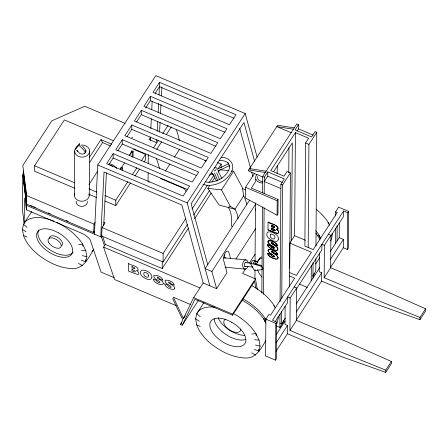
<?xml version="1.0" encoding="UTF-8"?>
<svg xmlns="http://www.w3.org/2000/svg" width="448" height="448" viewBox="0 0 448 448"><rect width="100%" height="100%" fill="white"/><g stroke="black" fill="none" stroke-linecap="round" stroke-linejoin="round"><path stroke-width="0.67" d="M23.246 176.142L23.285 170.884L26.163 193.502L26.13 198.755L23.246 176.142L24.517 176.68M114.184 277.676L101.102 272.132L90.098 239.607A12.835 6.754 33 0 0 81.794 233.307L26.555 209.899L26.583 205.414L22.747 175.302L22.501 210.33L24.142 223.199L31.707 211.557M93.178 231.941L94.466 232.484L94.522 231.252L93.66 232.585L26.594 204.165L26.656 195.586L22.814 165.48L51.839 120.809L84.7 106.254L125.143 123.396M113.607 140.79L64.361 119.918L34.563 165.777L34.524 171.198L74.816 188.278M74.334 195.21L74.642 151.049M89.286 195.294L89.594 151.133M108.814 164.679L113.142 158.015L113.17 153.67L189.616 186.066L183.12 196.067L106.674 163.666L113.17 153.67M104.877 201.018L115.746 205.626L115.786 200.2L127.859 181.625M117.908 150.679L122.237 144.015L122.265 139.67L198.71 172.071L192.214 182.067L115.769 149.671L122.265 139.67M122.388 170.593L122.405 167.849L121.162 167.322L120.305 169.17M127.025 136.646L131.774 129.343L131.802 124.998L208.247 157.399L201.309 168.073L124.869 135.671L131.802 124.998M132.154 156.923L132.182 152.802L133.095 151.402L131.852 150.875L130.945 152.79A7.851 4.133 33 0 1 129.584 154.454M133.095 151.402L133.062 156.206L132.451 157.142M136.562 121.974L141.305 114.671L141.333 110.326L217.778 142.727L210.846 153.401L134.4 120.999L141.333 110.326M133.431 149.195L145.583 154.342L145.55 159.768L144.038 162.086M148.148 172.883L148.092 181.227L149.167 182.286M148.21 163.839L148.271 155.495A11.922 6.272 33 0 1 148.361 154.638M145.706 107.895L150.399 100.677L150.433 96.326L226.873 128.727L220.377 138.729L143.931 106.327L150.433 96.326M159.527 82.331L153.031 92.327L229.471 124.729L235.973 114.733L159.527 82.331L159.068 95.043M104.457 245.762L101.556 237.188L102.424 235.855L105.325 244.429L162.215 268.542L162.266 261.29M103.852 222.359L105.084 222.88L102.049 227.545L101.618 235.962L163.066 262.002L163.128 253.428L185.511 218.982M221.144 168.05L221.172 164.097L217.314 162.462M172.637 298.598L182.767 319.894L180.522 324.492L182.235 325.22L194.919 299.292L232.529 315.23L232.54 314.126L255.45 278.863L242.586 273.414L245.605 268.772M254.582 173.331L245.504 187.303L245.431 197.966L277.094 215.236L277.962 213.903L278.062 199.405L251.339 188.082L255.752 181.289M294.269 127.876L277.67 125.283L248.662 169.926L248.657 171.035L262.674 176.977M254.929 278.796L254.99 269.746M255.052 260.697L255.455 202.922M255.45 278.863L257.404 289.918M261.85 292.992L262.45 206.836M262.55 192.83L262.662 176.523L296.867 123.878L298.525 124.583L298.497 128.884L297.108 131.012M263.502 294.336L264.107 207.749M264.208 193.53L264.32 177.223L267.786 171.892L284.351 178.914L280.885 184.246L280.067 301.526M289.66 276.018L294.633 278.13L270.542 315.202L268.884 314.496L265.854 319.161L265.597 355.964L275.537 360.175L276.405 358.842L276.662 322.045L272.518 320.286L343.56 210.958L347.698 212.71L347.446 249.514L343.302 247.755L343.358 239.456L339.22 237.698L339.321 223.087M280.857 188.546L264.292 181.524L267.753 176.193L267.786 171.892M277.777 230.272L278.544 231.375L278.578 232.635A3.466 1.826 33 0 1 277.116 233.285L267.977 229.852L268.072 222.085L274.742 224.907M275.022 230.619L274.182 230.765L271.578 229.718L271.634 228.094L274.238 229.247L275.078 230.395M274.355 227.584L271.6 226.694L271.656 225.165L273.23 225.831M271.578 229.718L271.634 228.094M271.6 226.694L271.656 225.165M275.537 360.175L275.794 323.378L276.662 322.045M277.178 173.617L277.234 165.962M277.094 215.236L277.2 200.738L278.062 199.405M276.063 325.825L279.888 327.443L279.983 314.076M279.916 323.142L281.574 323.848L281.663 311.282M281.753 298.721L282.542 184.946L290.382 172.889L287.067 171.483L283.993 176.21L270.743 170.593L295.417 132.619L308.672 138.23L305.598 142.962L304.881 246.092L313.163 249.603L337.249 212.531L335.597 211.831L338.626 207.166L348.566 211.378L348.309 248.181L347.446 249.514M283.366 320.27L283.354 322.112L279.888 327.443M285.118 306.309L284.995 324.402L287.476 325.455L287.42 333.76L276.052 351.254M288.775 172.855L288.949 147.75M289.632 268.1L289.806 243.107L294.61 235.71L295.417 132.619M289.582 287.028L290.382 172.889M287.42 333.76L341.326 356.602L385.728 372.355L385.745 370.138L341.359 352.178L289.934 330.383L290.164 298.01L296.66 288.014L294.174 286.961M291.542 240.598L292.303 142.873L273.767 171.399M289.934 330.383L296.43 320.387L296.66 288.014M308.196 247.498L308.913 144.362L316.747 132.306L315.095 131.606L311.629 136.937L295.058 129.914L298.525 124.583M311.231 280.773L311.338 265.462M312.962 278.107L313.074 262.797M314.104 273.571L314.093 274.803L313.051 276.399M315.868 258.642L315.778 271.202L312.794 275.8M315.958 246.075L316.747 132.306M319.351 252.941L319.217 271.729L321.703 272.782L321.647 281.086L296.195 320.253M321.647 281.086L375.553 303.929L419.955 319.682L419.972 317.464L375.581 299.505L324.162 277.71L324.391 245.336L330.887 235.34L328.401 234.287M324.162 277.71L330.658 267.714L330.887 235.34M335.373 243.768L335.479 228.497M335.563 215.998L335.597 211.831M337.053 241.035L337.159 225.725M343.56 210.958L343.521 216.49L331.016 235.738M296.43 320.387L347.855 342.177L391.373 361.474L391.356 363.686L385.728 372.355M330.658 267.714L382.082 289.503L425.6 308.801L425.583 311.013L419.955 319.682M24.142 223.199L24.685 198.134L26.555 209.899M93.66 232.585L94.063 224.157L95.2 222.41M94.427 234.17L97.742 164.982L155.792 75.645L245.218 113.551L257.13 157.142M150.276 140.454L150.444 136.965M150.847 128.593L151.312 118.821M151.749 109.743L152.152 101.366M103.684 225.87L106.394 172.894M156.677 141.742L156.783 139.653M157.209 131.286L157.713 121.531M158.172 112.465L158.637 103.404M159.561 132.166L160.059 122.41M160.524 113.35L160.989 104.283M161.414 95.922L161.879 86.862M216.261 168.862L215.734 170.145L214.15 171.102M77.582 150.685L77.577 151.189L77.633 150.735M256.782 264.219L256.889 263.278A24.982 13.143 33 0 1 261.996 257.919M232.109 170.358C234.965 163.33 227.993 156.531 221.015 157.478M93.996 249.06C88.262 257.88 83.356 270.172 70.605 268.52C58.699 267.624 47.701 262.086 38.382 254.862A36.361 19.135 33 0 1 23.458 235.43L22.4 229.393L23.537 224.286A36.361 19.135 33 0 1 54.13 221.25M81.306 260.081L85.708 261.811L86.845 256.704L85.786 250.667L82.606 244.11A36.361 19.135 33 0 0 56.571 222.314M265.72 340.782C260.753 349.278 255.399 359.408 243.835 357.924C231.93 357.028 220.931 351.49 211.613 344.266A36.361 19.135 33 0 1 196.689 324.828L195.63 318.791L196.767 313.69L203.924 302.674M254.542 349.485L258.944 351.215L260.081 346.108L259.022 340.071L255.836 333.514A36.361 19.135 33 0 0 233.408 313.522M277.133 323.221L278.27 318.114L278.034 316.77M277.704 249.777L277.85 248.338L276.914 246.932L271.253 242.844M277.939 258.462L277.984 257.169L276.226 254.94M268.094 250.494L268.268 249.906M277.973 228.922C278.337 224.179 270.413 224.347 268.027 222.152L268.072 222.085M274.557 227.517L274.361 226.503L271.611 225.232M274.686 227.17L273.857 227.601M274.982 230.686L275.122 230.328M274.68 256.614L273.717 257.029M257.818 176.366C256.424 179.379 260.198 182.017 262.965 181.345M232.002 170.61C227.982 180.225 217.039 186.032 206.83 185.321M190.854 304.651L173.309 297.22L183.445 318.517L193.654 297.646L203.179 282.979L181.871 204.994L104.048 172.01L100.727 236.835L101.842 235.122M84.224 153.81L85.792 151.799L85.91 150.567M78.837 145.37L79.66 143.634L77.179 146.182L75.309 149.408L78.837 145.37A16.626 8.747 33 0 1 82.085 148.198L82.656 148.798A16.626 8.747 33 0 1 85.434 152.494C83.972 154.56 80.562 154.616 78.96 152.695A3.741 3.013 0.4 0 1 78.551 151.984M89.32 157.534L100.946 139.647L111.877 144.278M89.841 162.182L102.586 142.565L100.946 139.647M88.95 184.604L97.322 171.724M155.165 93.341L159.494 86.677L234.102 118.294M121.458 167.664L124.466 163.033M129.354 155.512L130.486 153.776M122.405 167.849L121.542 169.182L120.299 168.655M150.595 137.155L149.078 139.49L156.453 142.615M132.384 174.658L136.909 167.692M141.434 160.731L145.583 154.342M115.746 205.626L130.458 182.986M134.988 176.019L139.513 169.053M153.406 147.963L158.278 140.465M162.775 133.543L168.022 125.468M156.722 149.369L161.594 141.87M166.466 134.372L171.338 126.874M176.316 305.71L114.565 279.535L103.589 247.094L105.325 244.429M165.402 171.058L169.898 164.136M174.395 157.214L179.642 149.139M209.832 285.802L187.174 202.882L245.218 113.551M191.962 209.054L207.514 185.114M209.031 182.778L213.965 175.19M217.762 169.35L221.172 164.097M238.006 218.624A34.182 17.987 33 0 0 235.01 209.21L219.19 205.1L207.816 188.401L209.709 185.483M211.982 181.983L214.637 177.901M218.422 172.066L219.94 169.736L228.827 170.71M163.066 262.002L187.544 224.33M193.603 215.006L209.518 190.518M162.215 268.542L188.474 228.138M194.561 218.77L211.299 192.998M233.615 171.237L242.418 187.656L243.667 195.877L235.01 209.21L230.294 206.315L221.491 189.902L233.615 171.237L231.566 171.013M249.553 200.239L205.134 268.604L211.904 271.477L216.602 288.669L203.179 282.979M211.904 271.477L255.534 204.327M183.445 318.517L185.326 315.616M180.522 324.492L181.653 322.75M182.235 325.22L198.201 300.653M216.602 288.669L227.002 272.675L223.698 260.579A5.634 2.436 -74.2 0 1 225.294 252.868A5.634 2.436 -74.2 0 1 228.911 252.549L230.558 258.614M235.928 258.933L255.702 228.497M267.977 229.852L274.165 232.389M249.374 262.97L255.024 254.274M250.522 263.687L252.762 263.894L259.661 265.793A2.806 1.473 33 0 1 261.554 266.722L262.08 267.198A2.806 1.473 33 0 1 262.164 269.59L256.362 270.379L254.128 270.166L250.522 263.687L252.689 260.35L258.059 261.425M258.082 262.214L254.492 261.229L253.193 263.228L260.092 265.126A2.806 1.473 33 0 1 261.985 266.056M277.318 229.975L276.242 229.247L277.53 229.191M277.799 249.631L277.245 250.236C274.372 252.935 261.106 241.646 270.889 245.806L271.057 246.361A1.971 1.036 33 0 0 271.998 247.47L273.577 248.198L274.389 248.102M271.236 242.788L273.084 243.258L274.148 244.647C283.573 248.634 271.118 238.414 268.475 240.761L267.859 241.808C268.442 245.129 272.905 245.431 274.406 247.996L273.487 248.343L271.908 247.615A1.971 1.036 33 0 1 270.962 246.506L270.889 245.806M268.027 254.576L267.68 253.277L271.074 254.57L271.191 255.192A1.971 1.036 33 0 0 272.138 256.301L274.26 256.995M274.148 244.647L273.689 243.51L271.958 242.586M271.074 254.57L267.641 253.344M232.529 315.23L254.576 281.305L255.903 288.042M274.383 253.333L277.782 254.559L274.383 253.333L273.358 251.882L271.51 251.412L271.645 252.118L274.842 254.094M275.134 321.737L287.638 302.49L287.678 296.957L290.164 298.01M296.414 288.988L321.866 249.816L321.905 244.283L324.391 245.336M347.698 212.71L348.566 211.378M315.644 263.956L319.782 257.578M281.574 323.848L285.309 318.102M276.366 334.432L285.023 321.11M296.162 303.962L319.738 267.68M330.277 251.457L339.22 237.698M276.108 342.955L287.476 325.455M296.257 311.954L321.703 272.782M330.473 259.286L343.358 239.456M330.417 267.585L343.302 247.755M385.745 370.138L391.373 361.474M419.972 317.464L425.6 308.801M270.514 234.293L270.138 235.525L270.491 237.059A2.346 1.232 33 0 0 271.538 238.179C273.37 240.178 276.158 238.398 274.596 236.006A2.374 1.249 33 0 0 273.543 234.892L271.566 234.052A2.38 1.254 33 0 0 270.514 234.293M91.93 251.35L92.747 250.393M330.383 240.974L331.195 240.016L332.332 234.909L332.097 233.57M277.771 229.118L278.124 227.875M267.994 241.287L268.386 240.906C271.762 240.548 276.382 242.435 277.508 245.941M268.223 249.973L268.66 249.525M230.294 206.315L228.374 207.402A34.182 17.987 33 0 1 230.367 211.842L230.642 212.705A34.182 17.987 33 0 1 231.386 217.594L231.33 225.977L232.534 226.492M277.81 229.051L276.242 229.247M217.666 168.98L228.861 163.615M209.143 175.33L212.878 173.544M217.918 171.125L229.74 165.463M271.566 242.553L271.331 242.648C271.807 245.426 277.659 245.549 277.866 249.127M271.471 251.474L272.642 251.602L274.176 252.795M277.334 250.09L275.615 250.314L271.482 248.836M277.519 258.854L275.755 259.146L271.617 257.667M276.735 259.162L277.474 258.922L278.141 257.751L277.094 255.696M268.615 249.592L270.211 249.351L273.05 250.253M78.602 244.642L82.606 244.11L82.964 246.154M317.425 235.911L319.43 235.648L320.874 238.627M263.362 319.116L265.367 318.853L265.944 320.046M251.832 334.046L255.836 333.514L256.194 335.558M219.201 160.625L222.617 160.614L225.708 161.42L228.088 162.943L227.629 162.518L228.738 164.091M269.265 249.396C272.423 249.822 276.92 251.042 277.738 254.626M81.374 250.359L85.786 250.667M254.61 339.763L259.022 340.071M224.504 257.863L246.182 259.924M245.386 262.629L251.479 263.206M244.513 266.291L252.633 267.058M225.047 267.221L244.692 269.08M274.736 230.754L271.622 229.65M207.816 188.401L221.491 189.902M293.406 129.214L276.808 126.616L291.463 132.826M266.129 171.186L249.53 168.594L250.807 169.137M248.662 169.926L265.261 172.519M275.794 259.078C272.67 258.188 268.358 257.001 267.68 253.277M82.298 255.629L86.845 256.704M255.534 345.033L260.081 346.108M205.447 181.726L207.066 182.162C216.031 182.784 225.641 177.688 229.169 169.243L229.544 166.594L229.533 166.902L228.816 164.198M202.966 184.324L206.595 185.276M275.722 233.027L277.077 233.346A3.466 1.826 33 0 0 278.538 232.702L278.32 231.073L276.287 229.18M267.406 244.658L270.799 245.952M274.243 244.502L277.603 245.795M298.497 128.884L313.152 135.094M305.598 142.962L308.913 144.362M150.399 100.677L225.008 132.294M141.305 114.671L215.914 146.294M267.753 176.193L282.414 182.403M262.662 176.523L264.32 177.223M280.885 184.246L282.542 184.946M131.774 129.343L206.377 160.966M245.504 187.303L277.2 200.738M242.262 188.53L245.47 189.89M122.237 144.015L196.846 175.638M130.939 152.275L132.182 152.802M102.586 142.565L110.69 145.998M113.142 158.015L187.751 189.633M160.53 178.556L184.022 188.513A10.153 5.342 33 0 1 185.97 191.296M294.61 235.715L305.413 240.29M271.645 226.626L273.19 227.282M271.589 228.161L274.982 230.048M289.806 243.107L311.433 252.269L296.363 275.464L289.369 272.496M97.742 164.982L187.174 202.882M34.563 165.777L74.855 182.851M88.922 188.815L96.6 192.069M104.916 195.591L115.786 200.2M88.889 194.242L96.561 197.495M299.09 283.948L307.356 287.454M26.656 195.586L94.063 224.157M102.049 227.545L163.128 253.428M30.268 205.274L32.194 206.091M33.477 206.634L35.403 207.452M48.244 212.895L50.17 213.707M66.22 220.511L68.146 221.329M26.583 205.414L101.556 237.188M103.589 247.094L199.802 287.874M265.854 319.161L275.794 323.378M193.654 297.646L232.54 314.126M23.458 235.43L27.003 237.065M196.689 324.828L200.239 326.469M273.084 256.732L272.182 256.234A1.971 1.036 33 0 1 271.236 255.125M131.74 137.368L132.569 137.81M274.047 250.79L276.371 252.297L277.575 253.994M251.703 352.822L255.685 355.04M78.467 263.418L82.454 265.636M275.481 225.344L277.917 227.511M271.202 245.28L274.4 247.526M272.468 254.694L270.463 253.434M195.63 318.791L199.315 321.205M22.4 229.393L26.079 231.801M276.181 255.007L271.432 251.608M270.351 248.214L268.268 246.361L267.501 244.513M270.53 256.978L268.447 255.125M273.874 226.24L274.562 226.901M270.284 244.67L268.514 243.079L267.954 241.662M273.594 255.472L274.243 255.982M200.306 316.747L196.767 313.69A36.361 19.135 33 0 1 215.012 307.244M23.537 224.286L27.07 227.349M76.373 150.254L76.832 150.651M269.13 252.342L274.54 256.357M269.668 252.935L268.195 250.886M82.622 146.21L84.93 148.971M212.167 173.79L213.73 175.588L216.563 181.098M212.005 173.544L214.043 175.963M213.73 175.588L211.641 172.878M268.649 251.91L268.134 250.426M85.277 149.486L85.686 150.198A3.741 3.013 0.4 0 1 85.434 152.494M254.492 261.229L256.458 264.768M221.805 178.377L218.971 172.866L218.187 170.475M316.35 209.44A36.361 19.135 33 0 1 328.093 222.32L329.538 225.299M320.006 239.96L318.562 236.981A36.361 19.135 33 0 0 315.801 233.089M251.597 285.522A36.361 19.135 33 0 1 274.03 305.519L275.184 307.905M242.071 300.188A36.361 19.135 33 0 1 264.499 320.186L265.944 323.165M216.653 172.754L219.464 179.346M214.542 173.046L217.862 180.83M274.579 256.29L274.635 256.682M254.554 161.224L243.97 122.478L191.117 203.812L207.732 264.606M239.708 128.402L250.544 168.067M251.647 172.099L252.935 176.803M224.308 254.906L225.198 258.205A4.659 2.794 -84.6 0 0 223.776 257.818M328.093 222.32L328.328 223.681M319.788 237.692L319.43 235.648A36.361 19.135 33 0 0 315.767 230.653M274.03 305.519L274.266 306.88M265.726 320.891L265.367 318.853A36.361 19.135 33 0 0 242.934 298.855M264.499 320.186L264.74 321.546M258.586 349.171L258.944 351.215M85.35 259.767L85.708 261.811M22.758 174.054L26.594 204.165M131.852 150.875L131.858 151.39M121.162 167.322L121.167 167.838M247.867 266.437A4.659 2.794 -84.6 0 1 243.438 268.083A4.659 2.794 -84.6 0 1 244.048 260.714A4.659 2.794 -84.6 0 1 248.158 262.886M245.454 266.353A1.87 1.12 -84.6 0 1 244.345 264.23A1.87 1.12 -84.6 0 1 245.991 262.791M253.025 267.064A1.87 1.12 -84.6 0 1 252.762 266.885M156.285 158.379A99.977 52.606 33 0 1 159.432 168.549M204.938 160.373A10.153 5.342 33 0 1 205.458 161.302M176.406 130.026A99.977 52.606 33 0 1 179.323 140.622M87.332 201.382A5.611 4.519 0.4 0 1 81.676 206.41A5.611 4.519 0.4 0 1 76.216 201.219M89.04 193.732A7.476 6.026 0.4 0 1 81.777 201.275A7.476 6.026 0.4 0 1 74.592 193.648M80.847 145.146A7.476 6.026 0.4 0 1 88.766 148.344A7.476 6.026 0.4 0 1 87.382 155.383L85.831 156.33A7.476 6.026 0.4 0 1 76.166 154.728A7.476 6.026 0.4 0 1 76.854 146.798M109.15 163.615A7.851 4.133 33 0 1 116.777 168.403M110.046 165.301A5.449 2.867 33 0 1 112.549 166.365M134.333 149.111A3.696 2.979 0.4 0 1 134.294 149.89M243.667 195.877A34.182 17.987 33 0 1 246.607 204.495M214.172 167.983A3.646 2.279 -27.2 0 1 217.213 168.218M49.342 238.174A7.476 3.937 33 0 1 57.714 237.434A7.476 3.937 33 0 1 61.69 245.627M73.08 252.039A20.378 10.724 33 0 1 50.204 250.023A20.378 10.724 33 0 1 38.853 229.919M255.562 210.179A5.634 2.436 -74.2 0 1 255.578 208.886M255.612 180.645A6.541 5.275 0.4 0 1 255.763 179.273M262.444 182.93A6.541 5.275 0.4 0 1 256.357 180.074A6.541 5.275 0.4 0 1 256.984 174.429M258.367 260.669A24.982 13.143 33 0 1 261.436 256.816M261.862 277.082A24.982 13.143 33 0 1 257.499 269.746M244.765 335.35A20.205 10.629 33 0 1 238.252 334.298L233.582 332.466A20.205 10.629 33 0 1 218.092 317.582M240.8 329.263A9.621 5.062 33 0 1 229.32 329.767A9.621 5.062 33 0 1 225.77 319.222M245.476 339.567A20.378 10.724 33 0 1 225.977 334.538A20.378 10.724 33 0 1 214.144 318.702M128.514 263.542L128.458 271.057L137.34 274.467A3.382 1.781 33 0 0 138.768 273.834L138.561 272.25L136.528 270.463L138.219 270.15C138.415 265.636 130.883 265.608 128.514 263.542M131.992 269.405L131.981 270.928L134.518 271.947L135.296 271.869L135.033 270.894L131.992 269.405M132.009 266.549L131.998 267.971L134.887 268.778L134.652 267.854L132.009 266.549M148.445 275.671C148.725 277.822 146.138 277.323 145.107 276.371A2.285 1.204 33 0 1 144.088 275.274L143.741 273.778L144.11 272.574A2.324 1.221 33 0 1 145.135 272.345L147.067 273.162A2.318 1.221 33 0 1 148.098 274.249L148.445 275.671M151.922 277.172C151.026 282.15 144.06 278.124 141.915 275.957A5.869 3.091 33 0 1 140.689 274.21C138.566 266.078 152.438 271.69 151.922 277.172M278.522 239.002C277.598 244.104 270.463 239.977 268.262 237.754A6.014 3.164 33 0 1 267.014 235.967C264.835 227.634 279.048 233.386 278.522 239.002M163.386 283.405L162.781 284.486C159.174 284.99 154.224 282.834 153.182 279.037L156.486 280.302L156.649 280.846A1.926 1.014 33 0 0 157.567 281.926L159.113 282.632L160.009 282.296C158.626 279.726 153.373 279.334 153.754 275.75L154.134 275.38C157.427 275.027 161.935 276.875 163.038 280.291L159.762 279.031L158.721 277.676L157.147 277.122C156.99 279.541 163.374 279.994 163.386 283.405M174.737 288.215L174.126 289.296C170.526 289.8 165.57 287.644 164.528 283.847L167.838 285.113L168 285.656A1.926 1.014 33 0 0 168.918 286.737L170.458 287.442L171.354 287.106C169.977 284.536 164.724 284.144 165.099 280.56L165.48 280.185C168.778 279.838 173.286 281.686 174.39 285.102L171.108 283.842L170.072 282.486L168.498 281.932C168.342 284.351 174.726 284.805 174.737 288.215M77.991 151.586L77.7 151.474L77.991 151.586M58.565 232.898L53.872 230.642A20.378 10.724 33 0 0 38.59 241.87A20.378 10.724 33 0 0 68.93 256.452A20.378 10.724 33 0 0 58.565 232.898M231.795 322.302L227.102 320.046A20.378 10.724 33 0 0 211.82 331.274A20.378 10.724 33 0 0 242.161 345.85A20.378 10.724 33 0 0 231.795 322.302M48.871 242.827A7.476 3.937 33 0 0 60.346 247.694A7.476 3.937 33 0 0 54.656 238.622A7.476 3.937 33 0 0 48.871 242.827"/></g></svg>
